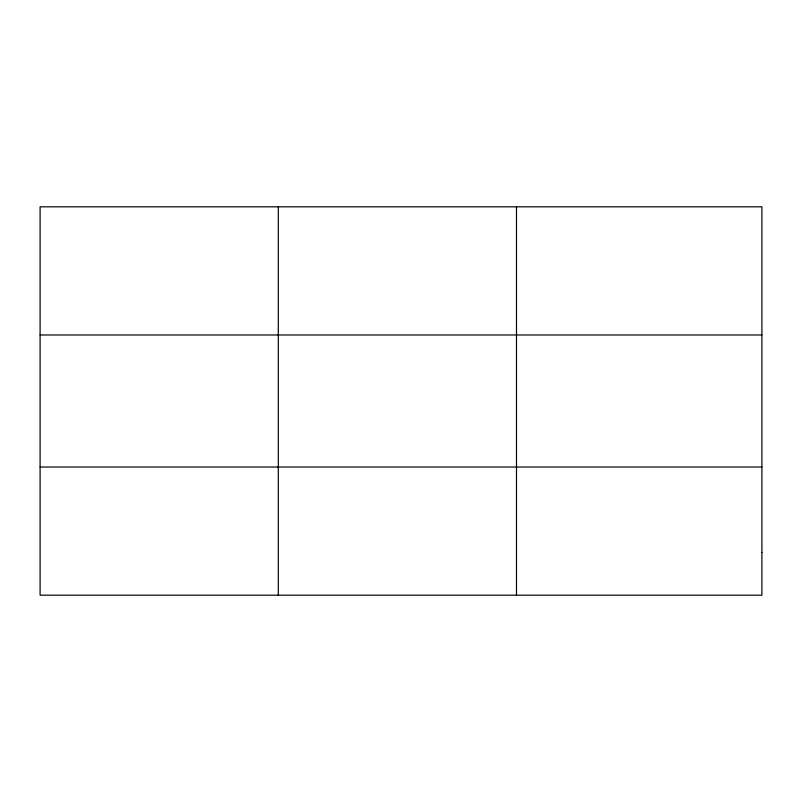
<?xml version="1.0" encoding="UTF-8"?>
<svg xmlns="http://www.w3.org/2000/svg" width="802" height="802" viewBox="0 0 802 802"><rect width="100%" height="100%" fill="white"/><g stroke="black" fill="none" stroke-linecap="round" stroke-linejoin="round"><path stroke-width="1.2" d="M278.294 206.816L278.294 595.184M516.488 206.816L516.488 595.184M40.1 334.975L761.9 334.975M40.1 467.025L761.9 467.025M761.9 552.458L761.9 595.184L40.1 595.184L40.1 206.816L761.9 206.816L761.9 552.458"/></g></svg>
